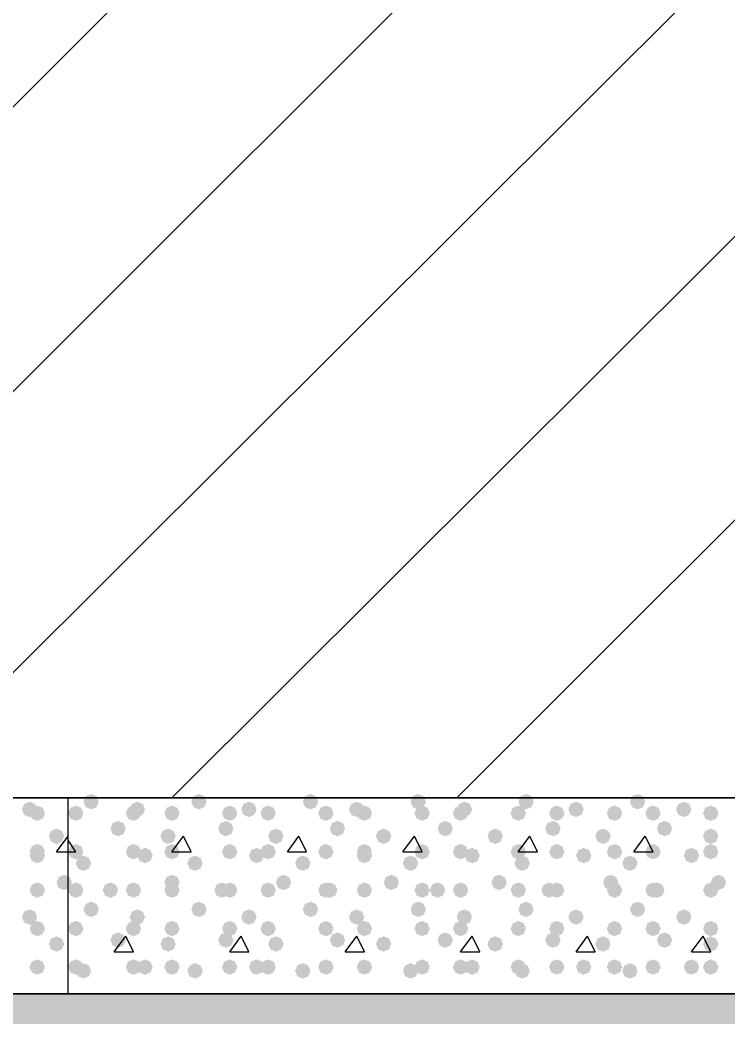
# Model space of a CAD drawing. Header units: millimetres. Extents: x 0 to 420, y 0 to 297.
# Drawn here: x 322.56 to 330.35, y 177.67 to 188.65 of the extents above; entities that cross this region are included whole.
import ezdxf

# ---------------------------------------------------------------- set-up
doc = ezdxf.new("R2010")
doc.units = ezdxf.units.MM
doc.layers.get('0').update_dxf_attribs({"linetype": 'CONTINUOUS'})

msp = doc.modelspace()

# ---------------------------------------------------------------- hatches: boundary and pattern name
at = {"true_color": 0x000008}
for points in [[(323.426667, 180.043667), (323.401796, 179.983871), (323.342, 179.959), (323.282204, 179.983871), (323.257333, 180.043667), (323.282204, 180.103462), (323.342, 180.128333), (323.401796, 180.103463)], [(324.612, 180.043667), (324.587129, 179.983871), (324.527333, 179.959), (324.467538, 179.983871), (324.442667, 180.043667), (324.467537, 180.103462), (324.527333, 180.128333), (324.587129, 180.103463)], [(325.839667, 180.043667), (325.814796, 179.983871), (325.755, 179.959), (325.695204, 179.983871), (325.670333, 180.043667), (325.695204, 180.103462), (325.755, 180.128333), (325.814796, 180.103463)], [(327.025, 180.043667), (327.000129, 179.983871), (326.940333, 179.959), (326.880538, 179.983871), (326.855667, 180.043667), (326.880537, 180.103462), (326.940333, 180.128333), (327.000129, 180.103463)], [(328.210333, 180.043667), (328.185462, 179.983871), (328.125667, 179.959), (328.065871, 179.983871), (328.041, 180.043667), (328.065871, 180.103462), (328.125667, 180.128333), (328.185462, 180.103463)], [(329.438, 180.043667), (329.413129, 179.983871), (329.353333, 179.959), (329.293537, 179.983871), (329.268667, 180.043667), (329.293537, 180.103462), (329.353333, 180.128333), (329.413129, 180.103463)], [(323.257333, 179.916667), (323.232462, 179.856871), (323.172667, 179.832), (323.112871, 179.856871), (323.088, 179.916667), (323.112871, 179.976462), (323.172667, 180.001333), (323.232462, 179.976463)], [(323.892333, 179.916667), (323.867462, 179.856871), (323.807667, 179.832), (323.747871, 179.856871), (323.723, 179.916667), (323.747871, 179.976462), (323.807667, 180.001333), (323.867462, 179.976463)], [(323.934667, 179.959), (323.909796, 179.899204), (323.85, 179.874333), (323.790204, 179.899204), (323.765333, 179.959), (323.790204, 180.018796), (323.85, 180.043667), (323.909796, 180.018796)], [(324.315667, 179.916667), (324.290796, 179.856871), (324.231, 179.832), (324.171204, 179.856871), (324.146333, 179.916667), (324.171204, 179.976462), (324.231, 180.001333), (324.290796, 179.976463)], [(324.950667, 179.916667), (324.925796, 179.856871), (324.866, 179.832), (324.806204, 179.856871), (324.781333, 179.916667), (324.806204, 179.976462), (324.866, 180.001333), (324.925796, 179.976463)], [(325.162333, 179.959), (325.137462, 179.899204), (325.077667, 179.874333), (325.017871, 179.899204), (324.993, 179.959), (325.017871, 180.018796), (325.077667, 180.043667), (325.137462, 180.018796)], [(325.374, 179.916667), (325.349129, 179.856871), (325.289333, 179.832), (325.229537, 179.856871), (325.204667, 179.916667), (325.229537, 179.976462), (325.289333, 180.001333), (325.349129, 179.976463)], [(326.009, 179.916667), (325.984129, 179.856871), (325.924333, 179.832), (325.864537, 179.856871), (325.839667, 179.916667), (325.864537, 179.976462), (325.924333, 180.001333), (325.984129, 179.976463)], [(326.347667, 179.959), (326.322796, 179.899204), (326.263, 179.874333), (326.203204, 179.899204), (326.178333, 179.959), (326.203204, 180.018796), (326.263, 180.043667), (326.322796, 180.018796)], [(326.432333, 179.916667), (326.407462, 179.856871), (326.347667, 179.832), (326.287871, 179.856871), (326.263, 179.916667), (326.287871, 179.976462), (326.347667, 180.001333), (326.407462, 179.976463)], [(327.067333, 179.916667), (327.042462, 179.856871), (326.982667, 179.832), (326.922871, 179.856871), (326.898, 179.916667), (326.922871, 179.976462), (326.982667, 180.001333), (327.042462, 179.976463)], [(327.490667, 179.916667), (327.465796, 179.856871), (327.406, 179.832), (327.346204, 179.856871), (327.321333, 179.916667), (327.346204, 179.976462), (327.406, 180.001333), (327.465796, 179.976463)], [(327.533, 179.959), (327.508129, 179.899204), (327.448333, 179.874333), (327.388537, 179.899204), (327.363667, 179.959), (327.388537, 180.018796), (327.448333, 180.043667), (327.508129, 180.018796)], [(328.125667, 179.916667), (328.100796, 179.856871), (328.041, 179.832), (327.981204, 179.856871), (327.956333, 179.916667), (327.981204, 179.976462), (328.041, 180.001333), (328.100796, 179.976463)], [(328.549, 179.916667), (328.524129, 179.856871), (328.464333, 179.832), (328.404537, 179.856871), (328.379667, 179.916667), (328.404537, 179.976462), (328.464333, 180.001333), (328.524129, 179.976463)], [(328.760667, 179.959), (328.735796, 179.899204), (328.676, 179.874333), (328.616204, 179.899204), (328.591333, 179.959), (328.616204, 180.018796), (328.676, 180.043667), (328.735796, 180.018796)], [(329.184, 179.916667), (329.159129, 179.856871), (329.099333, 179.832), (329.039537, 179.856871), (329.014667, 179.916667), (329.039537, 179.976462), (329.099333, 180.001333), (329.159129, 179.976463)], [(329.607333, 179.916667), (329.582462, 179.856871), (329.522667, 179.832), (329.462871, 179.856871), (329.438, 179.916667), (329.462871, 179.976462), (329.522667, 180.001333), (329.582462, 179.976463)], [(329.946, 179.959), (329.921129, 179.899204), (329.861333, 179.874333), (329.801537, 179.899204), (329.776667, 179.959), (329.801537, 180.018796), (329.861333, 180.043667), (329.921129, 180.018796)], [(330.242333, 179.916667), (330.217462, 179.856871), (330.157667, 179.832), (330.097871, 179.856871), (330.073, 179.916667), (330.097871, 179.976462), (330.157667, 180.001333), (330.217462, 179.976463)], [(323.723, 179.747333), (323.698129, 179.687537), (323.638333, 179.662667), (323.578538, 179.687537), (323.553667, 179.747333), (323.578537, 179.807129), (323.638333, 179.832), (323.698129, 179.807129)], [(324.908333, 179.747333), (324.883462, 179.687537), (324.823667, 179.662667), (324.763871, 179.687537), (324.739, 179.747333), (324.763871, 179.807129), (324.823667, 179.832), (324.883462, 179.807129)], [(326.136, 179.747333), (326.111129, 179.687537), (326.051333, 179.662667), (325.991537, 179.687537), (325.966667, 179.747333), (325.991537, 179.807129), (326.051333, 179.832), (326.111129, 179.807129)], [(327.321333, 179.747333), (327.296462, 179.687537), (327.236667, 179.662667), (327.176871, 179.687537), (327.152, 179.747333), (327.176871, 179.807129), (327.236667, 179.832), (327.296462, 179.807129)], [(328.506667, 179.747333), (328.481796, 179.687537), (328.422, 179.662667), (328.362204, 179.687537), (328.337333, 179.747333), (328.362204, 179.807129), (328.422, 179.832), (328.481796, 179.807129)], [(329.734333, 179.747333), (329.709462, 179.687537), (329.649667, 179.662667), (329.589871, 179.687537), (329.565, 179.747333), (329.589871, 179.807129), (329.649667, 179.832), (329.709462, 179.807129)], [(324.273333, 179.662667), (324.248462, 179.602871), (324.188667, 179.578), (324.128871, 179.602871), (324.104, 179.662667), (324.128871, 179.722462), (324.188667, 179.747333), (324.248462, 179.722463)], [(325.458667, 179.662667), (325.433796, 179.602871), (325.374, 179.578), (325.314204, 179.602871), (325.289333, 179.662667), (325.314204, 179.722462), (325.374, 179.747333), (325.433796, 179.722463)], [(326.644, 179.662667), (326.619129, 179.602871), (326.559333, 179.578), (326.499537, 179.602871), (326.474667, 179.662667), (326.499537, 179.722462), (326.559333, 179.747333), (326.619129, 179.722463)], [(327.871667, 179.662667), (327.846796, 179.602871), (327.787, 179.578), (327.727204, 179.602871), (327.702333, 179.662667), (327.727204, 179.722462), (327.787, 179.747333), (327.846796, 179.722463)], [(329.057, 179.662667), (329.032129, 179.602871), (328.972333, 179.578), (328.912537, 179.602871), (328.887667, 179.662667), (328.912537, 179.722462), (328.972333, 179.747333), (329.032129, 179.722463)], [(330.242333, 179.662667), (330.217462, 179.602871), (330.157667, 179.578), (330.097871, 179.602871), (330.073, 179.662667), (330.097871, 179.722462), (330.157667, 179.747333), (330.217462, 179.722463)], [(323.257333, 179.493333), (323.232462, 179.433538), (323.172667, 179.408667), (323.112871, 179.433538), (323.088, 179.493333), (323.112871, 179.553129), (323.172667, 179.578), (323.232462, 179.553129)], [(323.892333, 179.493333), (323.867462, 179.433538), (323.807667, 179.408667), (323.747871, 179.433538), (323.723, 179.493333), (323.747871, 179.553129), (323.807667, 179.578), (323.867462, 179.553129)], [(324.315667, 179.493333), (324.290796, 179.433538), (324.231, 179.408667), (324.171204, 179.433538), (324.146333, 179.493333), (324.171204, 179.553129), (324.231, 179.578), (324.290796, 179.553129)], [(324.950667, 179.493333), (324.925796, 179.433538), (324.866, 179.408667), (324.806204, 179.433538), (324.781333, 179.493333), (324.806204, 179.553129), (324.866, 179.578), (324.925796, 179.553129)], [(325.374, 179.493333), (325.349129, 179.433538), (325.289333, 179.408667), (325.229537, 179.433538), (325.204667, 179.493333), (325.229537, 179.553129), (325.289333, 179.578), (325.349129, 179.553129)], [(326.009, 179.493333), (325.984129, 179.433538), (325.924333, 179.408667), (325.864537, 179.433538), (325.839667, 179.493333), (325.864537, 179.553129), (325.924333, 179.578), (325.984129, 179.553129)], [(326.432333, 179.493333), (326.407462, 179.433538), (326.347667, 179.408667), (326.287871, 179.433538), (326.263, 179.493333), (326.287871, 179.553129), (326.347667, 179.578), (326.407462, 179.553129)], [(327.067333, 179.493333), (327.042462, 179.433538), (326.982667, 179.408667), (326.922871, 179.433538), (326.898, 179.493333), (326.922871, 179.553129), (326.982667, 179.578), (327.042462, 179.553129)], [(327.490667, 179.493333), (327.465796, 179.433538), (327.406, 179.408667), (327.346204, 179.433538), (327.321333, 179.493333), (327.346204, 179.553129), (327.406, 179.578), (327.465796, 179.553129)], [(328.125667, 179.493333), (328.100796, 179.433538), (328.041, 179.408667), (327.981204, 179.433538), (327.956333, 179.493333), (327.981204, 179.553129), (328.041, 179.578), (328.100796, 179.553129)], [(328.549, 179.493333), (328.524129, 179.433538), (328.464333, 179.408667), (328.404537, 179.433538), (328.379667, 179.493333), (328.404537, 179.553129), (328.464333, 179.578), (328.524129, 179.553129)], [(329.184, 179.493333), (329.159129, 179.433538), (329.099333, 179.408667), (329.039537, 179.433538), (329.014667, 179.493333), (329.039537, 179.553129), (329.099333, 179.578), (329.159129, 179.553129)], [(329.607333, 179.493333), (329.582462, 179.433538), (329.522667, 179.408667), (329.462871, 179.433538), (329.438, 179.493333), (329.462871, 179.553129), (329.522667, 179.578), (329.582462, 179.553129)], [(330.242333, 179.493333), (330.217462, 179.433538), (330.157667, 179.408667), (330.097871, 179.433538), (330.073, 179.493333), (330.097871, 179.553129), (330.157667, 179.578), (330.217462, 179.553129)], [(323.342, 179.366333), (323.317129, 179.306537), (323.257333, 179.281667), (323.197538, 179.306537), (323.172667, 179.366333), (323.197537, 179.426129), (323.257333, 179.451), (323.317129, 179.426129)], [(324.019333, 179.451), (323.994462, 179.391204), (323.934667, 179.366333), (323.874871, 179.391204), (323.85, 179.451), (323.874871, 179.510796), (323.934667, 179.535667), (323.994462, 179.510796)], [(324.569667, 179.366333), (324.544796, 179.306537), (324.485, 179.281667), (324.425204, 179.306537), (324.400333, 179.366333), (324.425204, 179.426129), (324.485, 179.451), (324.544796, 179.426129)], [(325.247, 179.451), (325.222129, 179.391204), (325.162333, 179.366333), (325.102538, 179.391204), (325.077667, 179.451), (325.102537, 179.510796), (325.162333, 179.535667), (325.222129, 179.510796)], [(325.755, 179.366333), (325.730129, 179.306537), (325.670333, 179.281667), (325.610537, 179.306537), (325.585667, 179.366333), (325.610537, 179.426129), (325.670333, 179.451), (325.730129, 179.426129)], [(326.432333, 179.451), (326.407462, 179.391204), (326.347667, 179.366333), (326.287871, 179.391204), (326.263, 179.451), (326.287871, 179.510796), (326.347667, 179.535667), (326.407462, 179.510796)], [(326.940333, 179.366333), (326.915462, 179.306537), (326.855667, 179.281667), (326.795871, 179.306537), (326.771, 179.366333), (326.795871, 179.426129), (326.855667, 179.451), (326.915462, 179.426129)], [(327.617667, 179.451), (327.592796, 179.391204), (327.533, 179.366333), (327.473204, 179.391204), (327.448333, 179.451), (327.473204, 179.510796), (327.533, 179.535667), (327.592796, 179.510796)], [(328.168, 179.366333), (328.143129, 179.306537), (328.083333, 179.281667), (328.023537, 179.306537), (327.998667, 179.366333), (328.023537, 179.426129), (328.083333, 179.451), (328.143129, 179.426129)], [(328.845333, 179.451), (328.820462, 179.391204), (328.760667, 179.366333), (328.700871, 179.391204), (328.676, 179.451), (328.700871, 179.510796), (328.760667, 179.535667), (328.820462, 179.510796)], [(329.353333, 179.366333), (329.328463, 179.306537), (329.268667, 179.281667), (329.208871, 179.306537), (329.184, 179.366333), (329.208871, 179.426129), (329.268667, 179.451), (329.328462, 179.426129)], [(330.030667, 179.451), (330.005796, 179.391204), (329.946, 179.366333), (329.886204, 179.391204), (329.861333, 179.451), (329.886204, 179.510796), (329.946, 179.535667), (330.005796, 179.510796)], [(324.315667, 179.154667), (324.290796, 179.094871), (324.231, 179.07), (324.171204, 179.094871), (324.146333, 179.154667), (324.171204, 179.214462), (324.231, 179.239333), (324.290796, 179.214463)], [(325.543333, 179.154667), (325.518462, 179.094871), (325.458667, 179.07), (325.398871, 179.094871), (325.374, 179.154667), (325.398871, 179.214462), (325.458667, 179.239333), (325.518462, 179.214463)], [(326.728667, 179.154667), (326.703796, 179.094871), (326.644, 179.07), (326.584204, 179.094871), (326.559333, 179.154667), (326.584204, 179.214462), (326.644, 179.239333), (326.703796, 179.214463)], [(327.914, 179.154667), (327.889129, 179.094871), (327.829333, 179.07), (327.769537, 179.094871), (327.744667, 179.154667), (327.769537, 179.214462), (327.829333, 179.239333), (327.889129, 179.214463)], [(329.141667, 179.154667), (329.116796, 179.094871), (329.057, 179.07), (328.997204, 179.094871), (328.972333, 179.154667), (328.997204, 179.214462), (329.057, 179.239333), (329.116796, 179.214463)], [(330.327, 179.154667), (330.302129, 179.094871), (330.242333, 179.07), (330.182538, 179.094871), (330.157667, 179.154667), (330.182537, 179.214462), (330.242333, 179.239333), (330.302129, 179.214463)], [(323.257333, 179.07), (323.232462, 179.010204), (323.172667, 178.985333), (323.112871, 179.010204), (323.088, 179.07), (323.112871, 179.129796), (323.172667, 179.154667), (323.232462, 179.129796)], [(323.638333, 179.07), (323.613462, 179.010204), (323.553667, 178.985333), (323.493871, 179.010204), (323.469, 179.07), (323.493871, 179.129796), (323.553667, 179.154667), (323.613462, 179.129796)], [(323.892333, 179.07), (323.867462, 179.010204), (323.807667, 178.985333), (323.747871, 179.010204), (323.723, 179.07), (323.747871, 179.129796), (323.807667, 179.154667), (323.867462, 179.129796)], [(324.315667, 179.07), (324.290796, 179.010204), (324.231, 178.985333), (324.171204, 179.010204), (324.146333, 179.07), (324.171204, 179.129796), (324.231, 179.154667), (324.290796, 179.129796)], [(324.866, 179.07), (324.841129, 179.010204), (324.781333, 178.985333), (324.721537, 179.010204), (324.696667, 179.07), (324.721537, 179.129796), (324.781333, 179.154667), (324.841129, 179.129796)], [(324.950667, 179.07), (324.925796, 179.010204), (324.866, 178.985333), (324.806204, 179.010204), (324.781333, 179.07), (324.806204, 179.129796), (324.866, 179.154667), (324.925796, 179.129796)], [(325.374, 179.07), (325.349129, 179.010204), (325.289333, 178.985333), (325.229537, 179.010204), (325.204667, 179.07), (325.229537, 179.129796), (325.289333, 179.154667), (325.349129, 179.129796)], [(326.009, 179.07), (325.984129, 179.010204), (325.924333, 178.985333), (325.864537, 179.010204), (325.839667, 179.07), (325.864537, 179.129796), (325.924333, 179.154667), (325.984129, 179.129796)], [(326.051333, 179.07), (326.026462, 179.010204), (325.966667, 178.985333), (325.906871, 179.010204), (325.882, 179.07), (325.906871, 179.129796), (325.966667, 179.154667), (326.026462, 179.129796)], [(326.432333, 179.07), (326.407462, 179.010204), (326.347667, 178.985333), (326.287871, 179.010204), (326.263, 179.07), (326.287871, 179.129796), (326.347667, 179.154667), (326.407462, 179.129796)], [(327.067333, 179.07), (327.042462, 179.010204), (326.982667, 178.985333), (326.922871, 179.010204), (326.898, 179.07), (326.922871, 179.129796), (326.982667, 179.154667), (327.042462, 179.129796)], [(327.236667, 179.07), (327.211796, 179.010204), (327.152, 178.985333), (327.092204, 179.010204), (327.067333, 179.07), (327.092204, 179.129796), (327.152, 179.154667), (327.211796, 179.129796)], [(327.490667, 179.07), (327.465796, 179.010204), (327.406, 178.985333), (327.346204, 179.010204), (327.321333, 179.07), (327.346204, 179.129796), (327.406, 179.154667), (327.465796, 179.129796)], [(328.125667, 179.07), (328.100796, 179.010204), (328.041, 178.985333), (327.981204, 179.010204), (327.956333, 179.07), (327.981204, 179.129796), (328.041, 179.154667), (328.100796, 179.129796)], [(328.464333, 179.07), (328.439462, 179.010204), (328.379667, 178.985333), (328.319871, 179.010204), (328.295, 179.07), (328.319871, 179.129796), (328.379667, 179.154667), (328.439462, 179.129796)], [(328.549, 179.07), (328.524129, 179.010204), (328.464333, 178.985333), (328.404537, 179.010204), (328.379667, 179.07), (328.404537, 179.129796), (328.464333, 179.154667), (328.524129, 179.129796)], [(329.184, 179.07), (329.159129, 179.010204), (329.099333, 178.985333), (329.039537, 179.010204), (329.014667, 179.07), (329.039537, 179.129796), (329.099333, 179.154667), (329.159129, 179.129796)], [(329.607333, 179.07), (329.582462, 179.010204), (329.522667, 178.985333), (329.462871, 179.010204), (329.438, 179.07), (329.462871, 179.129796), (329.522667, 179.154667), (329.582462, 179.129796)], [(329.649667, 179.07), (329.624796, 179.010204), (329.565, 178.985333), (329.505204, 179.010204), (329.480333, 179.07), (329.505204, 179.129796), (329.565, 179.154667), (329.624796, 179.129796)], [(330.242333, 179.07), (330.217462, 179.010204), (330.157667, 178.985333), (330.097871, 179.010204), (330.073, 179.07), (330.097871, 179.129796), (330.157667, 179.154667), (330.217462, 179.129796)], [(323.426667, 178.858333), (323.401796, 178.798537), (323.342, 178.773667), (323.282204, 178.798537), (323.257333, 178.858333), (323.282204, 178.918129), (323.342, 178.943), (323.401796, 178.918129)], [(324.612, 178.858333), (324.587129, 178.798537), (324.527333, 178.773667), (324.467538, 178.798537), (324.442667, 178.858333), (324.467537, 178.918129), (324.527333, 178.943), (324.587129, 178.918129)], [(325.839667, 178.858333), (325.814796, 178.798537), (325.755, 178.773667), (325.695204, 178.798537), (325.670333, 178.858333), (325.695204, 178.918129), (325.755, 178.943), (325.814796, 178.918129)], [(327.025, 178.858333), (327.000129, 178.798537), (326.940333, 178.773667), (326.880538, 178.798537), (326.855667, 178.858333), (326.880537, 178.918129), (326.940333, 178.943), (327.000129, 178.918129)], [(328.210333, 178.858333), (328.185462, 178.798537), (328.125667, 178.773667), (328.065871, 178.798537), (328.041, 178.858333), (328.065871, 178.918129), (328.125667, 178.943), (328.185462, 178.918129)], [(329.438, 178.858333), (329.413129, 178.798537), (329.353333, 178.773667), (329.293537, 178.798537), (329.268667, 178.858333), (329.293537, 178.918129), (329.353333, 178.943), (329.413129, 178.918129)], [(323.934667, 178.773667), (323.909796, 178.713871), (323.85, 178.689), (323.790204, 178.713871), (323.765333, 178.773667), (323.790204, 178.833462), (323.85, 178.858333), (323.909796, 178.833463)], [(325.162333, 178.773667), (325.137462, 178.713871), (325.077667, 178.689), (325.017871, 178.713871), (324.993, 178.773667), (325.017871, 178.833462), (325.077667, 178.858333), (325.137462, 178.833463)], [(326.347667, 178.773667), (326.322796, 178.713871), (326.263, 178.689), (326.203204, 178.713871), (326.178333, 178.773667), (326.203204, 178.833462), (326.263, 178.858333), (326.322796, 178.833463)], [(327.533, 178.773667), (327.508129, 178.713871), (327.448333, 178.689), (327.388537, 178.713871), (327.363667, 178.773667), (327.388537, 178.833462), (327.448333, 178.858333), (327.508129, 178.833463)], [(328.760667, 178.773667), (328.735796, 178.713871), (328.676, 178.689), (328.616204, 178.713871), (328.591333, 178.773667), (328.616204, 178.833462), (328.676, 178.858333), (328.735796, 178.833463)], [(329.946, 178.773667), (329.921129, 178.713871), (329.861333, 178.689), (329.801537, 178.713871), (329.776667, 178.773667), (329.801537, 178.833462), (329.861333, 178.858333), (329.921129, 178.833463)], [(323.257333, 178.646667), (323.232462, 178.586871), (323.172667, 178.562), (323.112871, 178.586871), (323.088, 178.646667), (323.112871, 178.706462), (323.172667, 178.731333), (323.232462, 178.706463)], [(323.892333, 178.646667), (323.867462, 178.586871), (323.807667, 178.562), (323.747871, 178.586871), (323.723, 178.646667), (323.747871, 178.706462), (323.807667, 178.731333), (323.867462, 178.706463)], [(324.315667, 178.646667), (324.290796, 178.586871), (324.231, 178.562), (324.171204, 178.586871), (324.146333, 178.646667), (324.171204, 178.706462), (324.231, 178.731333), (324.290796, 178.706463)], [(324.950667, 178.646667), (324.925796, 178.586871), (324.866, 178.562), (324.806204, 178.586871), (324.781333, 178.646667), (324.806204, 178.706462), (324.866, 178.731333), (324.925796, 178.706463)], [(325.374, 178.646667), (325.349129, 178.586871), (325.289333, 178.562), (325.229537, 178.586871), (325.204667, 178.646667), (325.229537, 178.706462), (325.289333, 178.731333), (325.349129, 178.706463)], [(326.009, 178.646667), (325.984129, 178.586871), (325.924333, 178.562), (325.864537, 178.586871), (325.839667, 178.646667), (325.864537, 178.706462), (325.924333, 178.731333), (325.984129, 178.706463)], [(326.432333, 178.646667), (326.407462, 178.586871), (326.347667, 178.562), (326.287871, 178.586871), (326.263, 178.646667), (326.287871, 178.706462), (326.347667, 178.731333), (326.407462, 178.706463)], [(327.067333, 178.646667), (327.042462, 178.586871), (326.982667, 178.562), (326.922871, 178.586871), (326.898, 178.646667), (326.922871, 178.706462), (326.982667, 178.731333), (327.042462, 178.706463)], [(327.490667, 178.646667), (327.465796, 178.586871), (327.406, 178.562), (327.346204, 178.586871), (327.321333, 178.646667), (327.346204, 178.706462), (327.406, 178.731333), (327.465796, 178.706463)], [(328.125667, 178.646667), (328.100796, 178.586871), (328.041, 178.562), (327.981204, 178.586871), (327.956333, 178.646667), (327.981204, 178.706462), (328.041, 178.731333), (328.100796, 178.706463)], [(328.549, 178.646667), (328.524129, 178.586871), (328.464333, 178.562), (328.404537, 178.586871), (328.379667, 178.646667), (328.404537, 178.706462), (328.464333, 178.731333), (328.524129, 178.706463)], [(329.184, 178.646667), (329.159129, 178.586871), (329.099333, 178.562), (329.039537, 178.586871), (329.014667, 178.646667), (329.039537, 178.706462), (329.099333, 178.731333), (329.159129, 178.706463)], [(329.607333, 178.646667), (329.582462, 178.586871), (329.522667, 178.562), (329.462871, 178.586871), (329.438, 178.646667), (329.462871, 178.706462), (329.522667, 178.731333), (329.582462, 178.706463)], [(330.242333, 178.646667), (330.217462, 178.586871), (330.157667, 178.562), (330.097871, 178.586871), (330.073, 178.646667), (330.097871, 178.706462), (330.157667, 178.731333), (330.217462, 178.706463)], [(323.723, 178.519667), (323.698129, 178.459871), (323.638333, 178.435), (323.578538, 178.459871), (323.553667, 178.519667), (323.578537, 178.579462), (323.638333, 178.604333), (323.698129, 178.579463)], [(324.273333, 178.477333), (324.248462, 178.417537), (324.188667, 178.392667), (324.128871, 178.417537), (324.104, 178.477333), (324.128871, 178.537129), (324.188667, 178.562), (324.248462, 178.537129)], [(324.908333, 178.519667), (324.883462, 178.459871), (324.823667, 178.435), (324.763871, 178.459871), (324.739, 178.519667), (324.763871, 178.579462), (324.823667, 178.604333), (324.883462, 178.579463)], [(325.458667, 178.477333), (325.433796, 178.417537), (325.374, 178.392667), (325.314204, 178.417537), (325.289333, 178.477333), (325.314204, 178.537129), (325.374, 178.562), (325.433796, 178.537129)], [(326.136, 178.519667), (326.111129, 178.459871), (326.051333, 178.435), (325.991537, 178.459871), (325.966667, 178.519667), (325.991537, 178.579462), (326.051333, 178.604333), (326.111129, 178.579463)], [(326.644, 178.477333), (326.619129, 178.417537), (326.559333, 178.392667), (326.499537, 178.417537), (326.474667, 178.477333), (326.499537, 178.537129), (326.559333, 178.562), (326.619129, 178.537129)], [(327.321333, 178.519667), (327.296462, 178.459871), (327.236667, 178.435), (327.176871, 178.459871), (327.152, 178.519667), (327.176871, 178.579462), (327.236667, 178.604333), (327.296462, 178.579463)], [(327.871667, 178.477333), (327.846796, 178.417537), (327.787, 178.392667), (327.727204, 178.417537), (327.702333, 178.477333), (327.727204, 178.537129), (327.787, 178.562), (327.846796, 178.537129)], [(328.506667, 178.519667), (328.481796, 178.459871), (328.422, 178.435), (328.362204, 178.459871), (328.337333, 178.519667), (328.362204, 178.579462), (328.422, 178.604333), (328.481796, 178.579463)], [(329.057, 178.477333), (329.032129, 178.417537), (328.972333, 178.392667), (328.912537, 178.417537), (328.887667, 178.477333), (328.912537, 178.537129), (328.972333, 178.562), (329.032129, 178.537129)], [(329.734333, 178.519667), (329.709462, 178.459871), (329.649667, 178.435), (329.589871, 178.459871), (329.565, 178.519667), (329.589871, 178.579462), (329.649667, 178.604333), (329.709462, 178.579463)], [(330.242333, 178.477333), (330.217462, 178.417537), (330.157667, 178.392667), (330.097871, 178.417537), (330.073, 178.477333), (330.097871, 178.537129), (330.157667, 178.562), (330.217462, 178.537129)], [(323.257333, 178.223333), (323.232462, 178.163537), (323.172667, 178.138667), (323.112871, 178.163537), (323.088, 178.223333), (323.112871, 178.283129), (323.172667, 178.308), (323.232462, 178.283129)], [(323.342, 178.181), (323.317129, 178.121204), (323.257333, 178.096333), (323.197538, 178.121204), (323.172667, 178.181), (323.197537, 178.240796), (323.257333, 178.265667), (323.317129, 178.240796)], [(323.892333, 178.223333), (323.867462, 178.163537), (323.807667, 178.138667), (323.747871, 178.163537), (323.723, 178.223333), (323.747871, 178.283129), (323.807667, 178.308), (323.867462, 178.283129)], [(324.019333, 178.223333), (323.994462, 178.163537), (323.934667, 178.138667), (323.874871, 178.163537), (323.85, 178.223333), (323.874871, 178.283129), (323.934667, 178.308), (323.994462, 178.283129)], [(324.315667, 178.223333), (324.290796, 178.163537), (324.231, 178.138667), (324.171204, 178.163537), (324.146333, 178.223333), (324.171204, 178.283129), (324.231, 178.308), (324.290796, 178.283129)], [(324.569667, 178.181), (324.544796, 178.121204), (324.485, 178.096333), (324.425204, 178.121204), (324.400333, 178.181), (324.425204, 178.240796), (324.485, 178.265667), (324.544796, 178.240796)], [(324.950667, 178.223333), (324.925796, 178.163537), (324.866, 178.138667), (324.806204, 178.163537), (324.781333, 178.223333), (324.806204, 178.283129), (324.866, 178.308), (324.925796, 178.283129)], [(325.247, 178.223333), (325.222129, 178.163537), (325.162333, 178.138667), (325.102538, 178.163537), (325.077667, 178.223333), (325.102537, 178.283129), (325.162333, 178.308), (325.222129, 178.283129)], [(325.374, 178.223333), (325.349129, 178.163537), (325.289333, 178.138667), (325.229537, 178.163537), (325.204667, 178.223333), (325.229537, 178.283129), (325.289333, 178.308), (325.349129, 178.283129)], [(325.755, 178.181), (325.730129, 178.121204), (325.670333, 178.096333), (325.610537, 178.121204), (325.585667, 178.181), (325.610537, 178.240796), (325.670333, 178.265667), (325.730129, 178.240796)], [(326.009, 178.223333), (325.984129, 178.163537), (325.924333, 178.138667), (325.864537, 178.163537), (325.839667, 178.223333), (325.864537, 178.283129), (325.924333, 178.308), (325.984129, 178.283129)], [(326.432333, 178.223333), (326.407462, 178.163537), (326.347667, 178.138667), (326.287871, 178.163537), (326.263, 178.223333), (326.287871, 178.283129), (326.347667, 178.308), (326.407462, 178.283129)], [(326.432333, 178.223333), (326.407462, 178.163537), (326.347667, 178.138667), (326.287871, 178.163537), (326.263, 178.223333), (326.287871, 178.283129), (326.347667, 178.308), (326.407462, 178.283129)], [(326.940333, 178.181), (326.915462, 178.121204), (326.855667, 178.096333), (326.795871, 178.121204), (326.771, 178.181), (326.795871, 178.240796), (326.855667, 178.265667), (326.915462, 178.240796)], [(327.067333, 178.223333), (327.042462, 178.163537), (326.982667, 178.138667), (326.922871, 178.163537), (326.898, 178.223333), (326.922871, 178.283129), (326.982667, 178.308), (327.042462, 178.283129)], [(327.490667, 178.223333), (327.465796, 178.163537), (327.406, 178.138667), (327.346204, 178.163537), (327.321333, 178.223333), (327.346204, 178.283129), (327.406, 178.308), (327.465796, 178.283129)], [(327.617667, 178.223333), (327.592796, 178.163537), (327.533, 178.138667), (327.473204, 178.163537), (327.448333, 178.223333), (327.473204, 178.283129), (327.533, 178.308), (327.592796, 178.283129)], [(328.125667, 178.223333), (328.100796, 178.163537), (328.041, 178.138667), (327.981204, 178.163537), (327.956333, 178.223333), (327.981204, 178.283129), (328.041, 178.308), (328.100796, 178.283129)], [(328.168, 178.181), (328.143129, 178.121204), (328.083333, 178.096333), (328.023537, 178.121204), (327.998667, 178.181), (328.023537, 178.240796), (328.083333, 178.265667), (328.143129, 178.240796)], [(328.549, 178.223333), (328.524129, 178.163537), (328.464333, 178.138667), (328.404537, 178.163537), (328.379667, 178.223333), (328.404537, 178.283129), (328.464333, 178.308), (328.524129, 178.283129)], [(328.845333, 178.223333), (328.820462, 178.163537), (328.760667, 178.138667), (328.700871, 178.163537), (328.676, 178.223333), (328.700871, 178.283129), (328.760667, 178.308), (328.820462, 178.283129)], [(329.184, 178.223333), (329.159129, 178.163537), (329.099333, 178.138667), (329.039537, 178.163537), (329.014667, 178.223333), (329.039537, 178.283129), (329.099333, 178.308), (329.159129, 178.283129)], [(329.353333, 178.181), (329.328463, 178.121204), (329.268667, 178.096333), (329.208871, 178.121204), (329.184, 178.181), (329.208871, 178.240796), (329.268667, 178.265667), (329.328462, 178.240796)], [(329.607333, 178.223333), (329.582462, 178.163537), (329.522667, 178.138667), (329.462871, 178.163537), (329.438, 178.223333), (329.462871, 178.283129), (329.522667, 178.308), (329.582462, 178.283129)], [(330.030667, 178.223333), (330.005796, 178.163537), (329.946, 178.138667), (329.886204, 178.163537), (329.861333, 178.223333), (329.886204, 178.283129), (329.946, 178.308), (330.005796, 178.283129)], [(330.242333, 178.223333), (330.217462, 178.163537), (330.157667, 178.138667), (330.097871, 178.163537), (330.073, 178.223333), (330.097871, 178.283129), (330.157667, 178.308), (330.217462, 178.283129)]]:
    msp.add_hatch(color=0, dxfattribs=at).paths.add_polyline_path(points, flags=0)
at = {"true_color": 0x000007}
for points in [[(322.749333, 179.959), (322.724462, 179.899204), (322.664667, 179.874333), (322.604871, 179.899204), (322.58, 179.959), (322.604871, 180.018796), (322.664667, 180.043667), (322.724462, 180.018796)], [(322.834, 179.916667), (322.809129, 179.856871), (322.749333, 179.832), (322.689537, 179.856871), (322.664667, 179.916667), (322.689537, 179.976462), (322.749333, 180.001333), (322.809129, 179.976463)], [(323.045667, 179.662667), (323.020796, 179.602871), (322.961, 179.578), (322.901204, 179.602871), (322.876333, 179.662667), (322.901204, 179.722462), (322.961, 179.747333), (323.020796, 179.722463)], [(322.834, 179.493333), (322.809129, 179.433538), (322.749333, 179.408667), (322.689537, 179.433538), (322.664667, 179.493333), (322.689537, 179.553129), (322.749333, 179.578), (322.809129, 179.553129)], [(322.834, 179.451), (322.809129, 179.391204), (322.749333, 179.366333), (322.689537, 179.391204), (322.664667, 179.451), (322.689537, 179.510796), (322.749333, 179.535667), (322.809129, 179.510796)], [(323.130333, 179.154667), (323.105462, 179.094871), (323.045667, 179.07), (322.985871, 179.094871), (322.961, 179.154667), (322.985871, 179.214462), (323.045667, 179.239333), (323.105462, 179.214463)], [(322.834, 179.07), (322.809129, 179.010204), (322.749333, 178.985333), (322.689537, 179.010204), (322.664667, 179.07), (322.689537, 179.129796), (322.749333, 179.154667), (322.809129, 179.129796)], [(322.749333, 178.773667), (322.724462, 178.713871), (322.664667, 178.689), (322.604871, 178.713871), (322.58, 178.773667), (322.604871, 178.833462), (322.664667, 178.858333), (322.724462, 178.833463)], [(322.834, 178.646667), (322.809129, 178.586871), (322.749333, 178.562), (322.689537, 178.586871), (322.664667, 178.646667), (322.689537, 178.706462), (322.749333, 178.731333), (322.809129, 178.706463)], [(323.045667, 178.477333), (323.020796, 178.417537), (322.961, 178.392667), (322.901204, 178.417537), (322.876333, 178.477333), (322.901204, 178.537129), (322.961, 178.562), (323.020796, 178.537129)], [(322.834, 178.223333), (322.809129, 178.163537), (322.749333, 178.138667), (322.689537, 178.163537), (322.664667, 178.223333), (322.689537, 178.283129), (322.749333, 178.308), (322.809129, 178.283129)], [(322.834, 178.223333), (322.809129, 178.163537), (322.749333, 178.138667), (322.689537, 178.163537), (322.664667, 178.223333), (322.689537, 178.283129), (322.749333, 178.308), (322.809129, 178.283129)]]:
    msp.add_hatch(color=0, dxfattribs=at).paths.add_polyline_path(points, flags=0)
at = {"true_color": 0x000008}
h = msp.add_hatch(color=0, dxfattribs=at)
h.paths.add_polyline_path([(378.544667, 177.927), (32.469667, 177.927), (378.544667, 165.946667)], flags=0)
h.paths.add_polyline_path([(32.469667, 177.927), (378.544667, 165.946667), (32.469667, 165.946667)], flags=0)

# ---------------------------------------------------------------- linework, layer by layer
at = {"color": 0, "true_color": 0x000007}
for points in [[(31.369, 201.252667), (31.369, 177.927), (379.603, 177.927), (379.603, 201.252667), (217.17, 201.252667), (217.17, 222.461667), (193.844333, 222.461667), (193.844333, 201.252667)], [(31.369, 201.252667), (31.369, 177.927), (379.603, 177.927), (379.603, 201.252667), (217.17, 201.252667), (217.17, 222.461667), (193.844333, 222.461667), (193.844333, 201.252667)], [(33.528002, 199.135999), (195.961001, 199.135999), (195.961001, 220.344999), (215.053334, 220.344999), (215.053334, 199.135999), (377.486334, 199.135999), (377.486334, 180.085999), (33.528002, 180.085999)], [(320.971333, 180.086), (320.971333, 177.927), (323.088, 177.927), (323.088, 180.086)]]:
    msp.add_lwpolyline(points, close=True, dxfattribs=at)
at = {"color": 0, "true_color": 0x0000fd}
msp.add_lwpolyline([(33.528, 180.086), (377.486333, 180.086), (377.486333, 199.136), (215.053333, 199.136), (215.053333, 220.345), (195.961, 220.345), (195.961, 199.136), (33.528, 199.136)], close=True, dxfattribs=at)
at = {"color": 0, "true_color": 0x000002}
for points in [[(314.875333, 180.086), (333.925333, 199.136)], [(318.008, 180.086), (337.058, 199.136)], [(321.098333, 180.086), (340.190667, 199.136)], [(324.231, 180.086), (343.323333, 199.136)], [(327.363667, 180.086), (346.413667, 199.136)]]:
    msp.add_lwpolyline(points, dxfattribs=at)
at = {"color": 0, "true_color": 0x000007}
for points in [[(342.180333, 180.086), (323.088, 180.086)], [(322.961, 179.493333), (323.088, 179.662667)], [(323.088, 179.620333), (323.088, 179.662667)], [(322.961, 179.493333), (323.088, 179.493333)], [(323.088, 177.927), (342.180333, 177.927)]]:
    msp.add_lwpolyline(points, dxfattribs=at)
at = {"color": 0, "true_color": 0x000008}
for points in [[(324.231, 179.493333), (324.358, 179.662667)], [(324.442667, 179.493333), (324.358, 179.662667)], [(325.501, 179.493333), (325.628, 179.662667)], [(325.712667, 179.493333), (325.628, 179.662667)], [(326.771, 179.493333), (326.898, 179.662667)], [(326.982667, 179.493333), (326.898, 179.662667)], [(328.041, 179.493333), (328.168, 179.662667)], [(328.252667, 179.493333), (328.168, 179.662667)], [(329.311, 179.493333), (329.438, 179.662667)], [(329.522667, 179.493333), (329.438, 179.662667)], [(323.172667, 179.493333), (323.088, 179.620333)], [(323.088, 179.493333), (323.172667, 179.493333)], [(324.231, 179.493333), (324.442667, 179.493333)], [(325.501, 179.493333), (325.712667, 179.493333)], [(326.771, 179.493333), (326.982667, 179.493333)], [(328.041, 179.493333), (328.252667, 179.493333)], [(329.311, 179.493333), (329.522667, 179.493333)], [(323.596, 178.392667), (323.723, 178.562)], [(323.807667, 178.392667), (323.723, 178.562)], [(324.866, 178.392667), (324.993, 178.562)], [(325.077667, 178.392667), (324.993, 178.562)], [(326.136, 178.392667), (326.263, 178.562)], [(326.347667, 178.392667), (326.263, 178.562)], [(327.406, 178.392667), (327.533, 178.562)], [(327.617667, 178.392667), (327.533, 178.562)], [(328.676, 178.392667), (328.803, 178.562)], [(328.887667, 178.392667), (328.803, 178.562)], [(329.946, 178.392667), (330.073, 178.562)], [(330.157667, 178.392667), (330.073, 178.562)], [(323.596, 178.392667), (323.807667, 178.392667)], [(324.866, 178.392667), (325.077667, 178.392667)], [(326.136, 178.392667), (326.347667, 178.392667)], [(327.406, 178.392667), (327.617667, 178.392667)], [(328.676, 178.392667), (328.887667, 178.392667)], [(329.946, 178.392667), (330.157667, 178.392667)]]:
    msp.add_lwpolyline(points, dxfattribs=at)
msp.add_lwpolyline([(378.544667, 177.927), (32.469667, 177.927), (378.544667, 165.946667)], close=True, dxfattribs=at)

doc.saveas('drawing.dxf')
